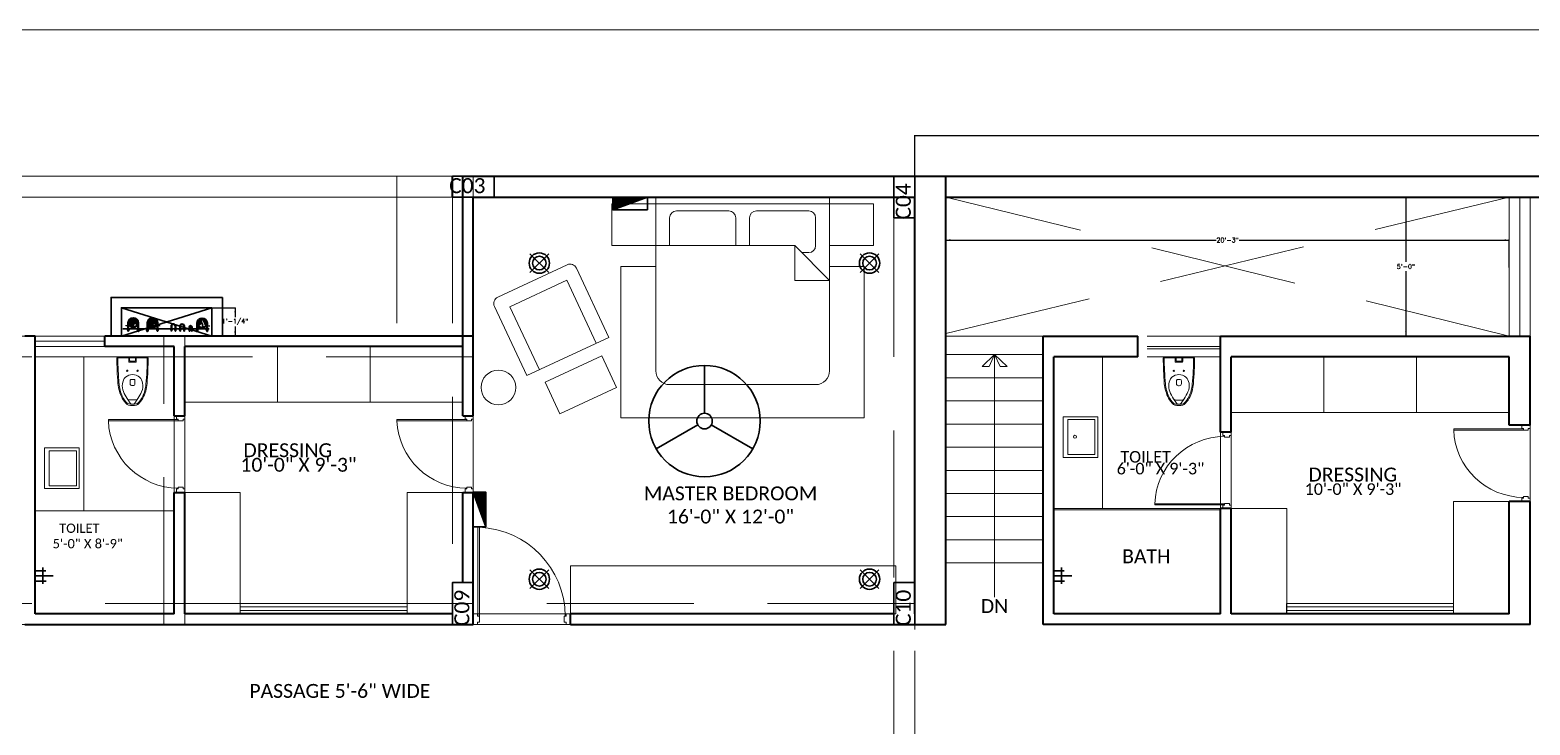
# Model space of a CAD drawing. Header units: inches. Extents: x -315739 to 316877, y 0 to 6478.
# Drawn here: x 315515 to 316162, y 6178 to 6478 of the extents above; entities that cross this region are included whole.
import ezdxf

# ---------------------------------------------------------------- set-up
doc = ezdxf.new("R2010")
doc.units = ezdxf.units.IN
doc.header["$LTSCALE"] = 5
doc.header["$MEASUREMENT"] = 0
doc.linetypes.add('DASHED', pattern=[19.05, 12.7, -6.35])
doc.linetypes.add('DASHED2', pattern=[9.525, 6.35, -3.175])
doc.layers.get('0').update_dxf_attribs({"lineweight": 0})
for name, color, linetype, lineweight in [('ANGLE SUPPORT', 7, 'Continuous', 30), ('BEAM', 1, 'DASHED', 9), ('COLUMN912', 7, 'Continuous', 30), ('DI02', 5, 'Continuous', 5), ('DOOR', 7, 'Continuous', 9), ('ELCCTRICAL', 8, 'Continuous', 9), ('FUR', 32, 'Continuous', 18), ('furniture', 44, 'Continuous', 5), ('light', 5, 'Continuous', 15), ('PLUMBING SHAFT', 5, 'Continuous', 30), ('POWER CONDUIT', 30, 'Continuous', 30), ('PP-OUTER', 1, 'Continuous', 20), ('PP-ROOM2', 1, 'Continuous', 20), ('PROJECTION', 7, 'DASHED', 20), ('RWP', 150, 'Continuous', 15), ('Sanitary Fix', 122, 'Continuous', 13), ('SH-Ele-Ceiling fan', 1, 'Continuous', 20), ('SH-Ele-Ceiling Light', 4, 'Continuous', 20), ('STAIR', 6, 'Continuous', 9), ('swp', 1, 'Continuous', 20), ('TC', 7, 'Continuous', 5), ('TEXT', 7, 'Continuous', 15), ('VAINT', 4, 'DASHED2', 9), ('WALL', 7, 'Continuous', 35), ('WALL11', 7, 'Continuous', 30), ('WINDOW', 1, 'Continuous', 20), ('wwp', 3, 'Continuous', 20)]:
    doc.layers.add(name, color=color, linetype=linetype, lineweight=lineweight)
doc.layers.add('COLUMN H', color=253, linetype='Continuous', lineweight=5, true_color=0xb0b0b0)
doc.styles.add('calibri', font='calibri')
doc.styles.add('rs', font='rs')
doc.dimstyles.get("Standard").update_dxf_attribs({"dimtxt": 2, "dimasz": 2, "dimexe": 0.18, "dimexo": 0.0625, "dimgap": 1, "dimtad": 0, "dimtih": 1, "dimtoh": 1, "dimdec": 1, "dimzin": 0, "dimdsep": 46, "dimlunit": 4, "dimcen": 0.09, "dimclrd": 5, "dimclre": 5, "dimclrt": 5, "dimadec": 0, "dimazin": 0, "dimtfac": 1, "dimtdec": 4, "dimtofl": 0, "dimtmove": 0, "dimatfit": 3, "dimfxl": 0.25, "dimtolj": 1, "dimtzin": 0, "dimarcsym": 0})

# ---------------------------------------------------------------- blocks, each defined once
blk = doc.blocks.new('A$C04F40293')
at = {"layer": 'DOOR', "color": 0, "lineweight": 9}
for p, q in [((39.33, 3.58), (39.33, 41.92)), ((39.33, 41.92), (40.02, 41.92)), ((40.02, 3.58), (40.02, 41.92)), ((0, 0), (42, 0))]:
    blk.add_line(p, q, dxfattribs=at)
at = {"layer": 'DOOR', "color": 0}
for p, q in [((1.85, 4.5), (0, 4.5)), ((0, 0), (0, 4.5)), ((1.85, 3.58), (1.85, 4.5)), ((2.77, 3.58), (1.85, 3.58)), ((1.85, 0), (1.85, 0.92)), ((1.85, 0.92), (2.77, 0.92)), ((2.77, 0.92), (2.77, 3.58)), ((39.23, 0.92), (39.23, 3.58)), ((39.23, 3.58), (40.15, 3.58)), ((40.15, 0.92), (39.23, 0.92)), ((40.15, 3.58), (40.15, 4.5)), ((40.15, 4.5), (42, 4.5)), ((40.15, 0), (40.15, 0.92)), ((42, 4.5), (42, 0)), ((0, 0), (1.85, 0)), ((42, 0), (40.15, 0))]:
    blk.add_line(p, q, dxfattribs=at)
at = {"layer": 'DOOR', "color": 0, "lineweight": 9}
blk.add_arc((40.91, 3.35), 38.6, 92.34833, 179.66225, dxfattribs=at)
blk = doc.blocks.new('W.C.RR')
at = {"layer": 'Sanitary Fix', "lineweight": 15}
for p, q in [((-406.56, -27.56), (-408.19, -30)), ((-407, -29.28), (-403.53, -29.28)), ((-402.4, -30), (-404.01, -27.56)), ((-406.62, -38.11), (-406.62, -39.68)), ((-405.13, -36.98), (-405.51, -36.98)), ((-403.99, -39.67), (-403.99, -38.11)), ((-406.06, -40.24), (-404.55, -40.24)), ((-413.69, -51.96), (-396.94, -51.96)), ((-407.3, -51.96), (-407.3, -49.83)), ((-407.03, -49.57), (-403.59, -49.57)), ((-406.86, -51.96), (-406.86, -50.37)), ((-406.56, -50.1), (-404.04, -50.1)), ((-406.46, -51.96), (-406.46, -52.03)), ((-406.46, -52.03), (-404.11, -52.03)), ((-406.12, -52.03), (-406.12, -52.4)), ((-406.12, -52.4), (-404.48, -52.4)), ((-405.79, -52.03), (-405.79, -51.96)), ((-404.79, -52.03), (-404.79, -51.96)), ((-404.48, -52.4), (-404.48, -52.03)), ((-404.11, -52.03), (-404.11, -51.96)), ((-403.77, -50.43), (-403.77, -51.96)), ((-403.29, -49.89), (-403.29, -51.96))]:
    blk.add_line(p, q, dxfattribs=at)
for centre in [(-408.1, -44.96), (-402.61, -44.96)]:
    blk.add_circle(centre, 0.358, dxfattribs=at)
for centre, radius, start, end in [((-391.07, -40.33), 22.18, 153.13641, 174.11844), ((-392.18, -39.78), 20.45, 154.90763, 175.15347), ((-400.27, -35.98), 12.02, 130.76101, 151.83617), ((-399.63, -36.3), 12.22, 134.40743, 154.89028), ((-391.75, -41.02), 19.8, 146.16008, 158.60113), ((-406.92, -29.12), 2, 102.49776, 129.05967), ((-407.19, -27.87), 1.36, 100.33319, 132.81609), ((-407, -30.42), 1.14, 90, 145.75363), ((-405.33, -37.38), 11.04, 79.00236, 100.99764), ((-405.33, -39.27), 12.27, 80.48406, 99.51594), ((-405.97, -28.04), 0.757, 100.9251, 141.02359), ((-404.51, -27.89), 0.599, 33.35535, 84.69596), ((-403.53, -30.32), 1.04, 30.90185, 90), ((-403.48, -28.53), 1.38, 44.49518, 82.35553), ((-403.51, -28.23), 1.72, 53.39835, 80.18711), ((-410.79, -36.19), 11.96, 25.15303, 46.16144), ((-410.07, -35.55), 11.54, 27.30451, 48.90875), ((-469.36, -66.89), 76.45, 25.70048, 28.85596), ((-416.53, -39.23), 18.46, 4.35851, 26.0983), ((-416.84, -39.45), 19.36, 4.14834, 28.38871), ((-221.7, -52.58), 191.99, 175.65952, 179.81286), ((-206.24, -54.32), 206.96, 175.49184, 179.34538), ((-401.94, -37.02), 8.85, 158.60113, 185.83818), ((-404.79, -37.32), 5.99, 185.83818, 224.17724), ((-405.51, -38.09), 1.11, 90, 180.58569), ((-406.06, -39.68), 0.56, 180, 270.53501), ((-405.12, -38.11), 1.13, 0, 90.5296), ((-404.55, -39.68), 0.56, 270, 0.58295), ((-405.95, -37.18), 6.18, 315.82276, 348.905), ((-407.14, -36.95), 7.4, 348.905, 25.70048), ((-538.26, -51.43), 140.79, 359.78542, 5.54502), ((-554.28, -51.81), 157.34, 359.94453, 5.01378), ((-405.3, -37.15), 5.76, 228.88912, 311.11088), ((-407.03, -49.83), 0.267, 90.024, 180), ((-406.59, -50.37), 0.269, 83.99829, 180), ((-404.04, -50.37), 0.273, 348.55529, 90), ((-403.59, -49.86), 0.298, 354.52345, 90)]:
    blk.add_arc(centre, radius, start, end, dxfattribs=at)
blk = doc.blocks.new('j')
at = {"layer": 'Sanitary Fix', "xscale": 0.8438057731173103, "yscale": 0.8438057731173103, "rotation": 180}
blk.add_blockref('W.C.RR', (13938.89, 1941.96), dxfattribs=at)
blk = doc.blocks.new('*D12')
at = {"layer": 'DI02', "color": 5, "linetype": 'ByBlock', "lineweight": -2}
for p, q in [((316110.78, 6406.11), (316108.41, 6406.11)), ((316108.59, 6406.11), (316108.59, 6378.11)), ((316108.59, 6374.11), (316108.59, 6346.11)), ((316110.78, 6346.11), (316108.41, 6346.11))]:
    blk.add_line(p, q, dxfattribs=at)
for points in [[(316108.59, 6406.11), (316108.92, 6404.11), (316108.25, 6404.11)], [(316108.59, 6346.11), (316108.25, 6348.11), (316108.92, 6348.11)]]:
    blk.add_solid(points, dxfattribs=at)
at = {"layer": 'DI02', "color": 5, "linetype": 'Continuous', "lineweight": -2, "insert": (316108.59, 6376.11), "char_height": 2, "width": 6.3333, "attachment_point": 5, "style": 'rs'}
blk.add_mtext('5\'-0"', dxfattribs=at)
blk = doc.blocks.new('*D7')
at = {"layer": 'DI02', "color": 5, "linetype": 'ByBlock', "lineweight": -2}
for p, q in [((315910.13, 6375.68), (315910.13, 6387.73)), ((315910.13, 6387.55), (316026.68, 6387.55)), ((316036.57, 6387.55), (316153.13, 6387.55)), ((316153.13, 6375.68), (316153.13, 6387.73))]:
    blk.add_line(p, q, dxfattribs=at)
for points in [[(315910.13, 6387.55), (315912.13, 6387.89), (315912.13, 6387.22)], [(316153.13, 6387.55), (316151.13, 6387.22), (316151.13, 6387.89)]]:
    blk.add_solid(points, dxfattribs=at)
at = {"layer": 'DI02', "color": 5, "linetype": 'Continuous', "lineweight": -2, "insert": (316031.63, 6387.55), "char_height": 2, "width": 7.8889, "attachment_point": 5, "style": 'rs'}
blk.add_mtext('20\'-3"', dxfattribs=at)
blk = doc.blocks.new('*D11')
at = {"layer": 'DI02', "color": 5, "linetype": 'ByBlock', "lineweight": -2}
for p, q in [((315896.63, 6415.18), (315896.63, 6432.81)), ((315896.63, 6432.63), (316335.43, 6432.63)), ((316345.32, 6432.63), (316562.63, 6432.63)), ((316562.63, 6415.18), (316562.63, 6432.81))]:
    blk.add_line(p, q, dxfattribs=at)
for points in [[(315896.63, 6432.63), (315898.63, 6432.96), (315898.63, 6432.3)], [(316562.63, 6432.63), (316560.63, 6432.3), (316560.63, 6432.96)]]:
    blk.add_solid(points, dxfattribs=at)
at = {"layer": 'DI02', "color": 5, "linetype": 'Continuous', "lineweight": -2, "insert": (316340.38, 6432.63), "char_height": 2, "width": 7.8889, "attachment_point": 5, "style": 'rs'}
blk.add_mtext('55\'-6"', dxfattribs=at)
blk = doc.blocks.new('sdfs')
at = {"layer": 'furniture'}
for p, q in [((270934.86, -13073.01), (270915.86, -13073.01)), ((270915.86, -13073.01), (270915.86, -13091.01)), ((270934.86, -13070.01), (270934.86, -13145.01)), ((271009.86, -13070.01), (270934.86, -13070.01)), ((270934.86, -13073.01), (270934.86, -13091.01)), ((271009.86, -13073.01), (270934.86, -13073.01)), ((271009.86, -13070.01), (271009.86, -13145.01)), ((271009.86, -13073.01), (271028.86, -13073.01)), ((271009.86, -13073.01), (271009.86, -13091.01)), ((271028.86, -13073.01), (271028.86, -13091.01)), ((270940.86, -13079.01), (270940.86, -13091.01)), ((270966.36, -13076.01), (270943.86, -13076.01)), ((270969.36, -13079.01), (270969.36, -13091.01)), ((270975.36, -13079.01), (270975.36, -13091.01)), ((271000.86, -13076.01), (270978.36, -13076.01)), ((271003.86, -13079.01), (271003.86, -13091.01)), ((270934.86, -13091.01), (270915.86, -13091.01)), ((270994.86, -13091.01), (270934.86, -13091.01)), ((270994.86, -13091.01), (271009.86, -13106.01)), ((270994.86, -13106.01), (270994.86, -13091.01)), ((271009.86, -13091.01), (271028.86, -13091.01)), ((270919.86, -13100.01), (270919.86, -13165.3)), ((270934.86, -13100.01), (270919.86, -13100.01)), ((271000.86, -13094.01), (270997.86, -13094.01)), ((271024.86, -13100.01), (271009.86, -13100.01)), ((271024.86, -13100.01), (271024.86, -13165.3)), ((271009.86, -13106.01), (270994.86, -13106.01)), ((271003.86, -13151.01), (270940.86, -13151.01)), ((271024.86, -13165.3), (270919.86, -13165.3))]:
    blk.add_line(p, q, dxfattribs=at)
for centre, radius, start, end in [((270943.86, -13079.01), 3, 90, 180), ((270966.36, -13079.01), 3, 0, 90), ((270978.36, -13079.01), 3, 90, 180), ((271000.86, -13079.01), 3, 0, 90), ((271000.86, -13091.01), 3, 270, 0), ((270940.86, -13145.01), 6, 180, 270), ((271003.86, -13145.01), 6, 270, 0)]:
    blk.add_arc(centre, radius, start, end, dxfattribs=at)
blk = doc.blocks.new('armchair1')
at = {"layer": 'FUR'}
for p, q in [((285672.88, 5850.47), (285641, 5859.01)), ((285637.33, 5856.89), (285628.79, 5825.01)), ((285642.35, 5852.44), (285635.36, 5826.36)), ((285671.32, 5844.67), (285642.35, 5852.44)), ((285672.88, 5850.47), (285662.78, 5812.8)), ((285664.34, 5818.59), (285635.36, 5826.36)), ((285662.78, 5812.8), (285630.91, 5821.34))]:
    blk.add_line(p, q, dxfattribs=at)
for centre, start, end in [((285640.22, 5856.11), 75, 165), ((285631.68, 5824.23), 165, 255)]:
    blk.add_arc(centre, 3, start, end, dxfattribs=at)
blk = doc.blocks.new('*X36')
at = {"color": 0}
for p, q in [((113.6, 341.5), (113.7, 341.6)), ((113.7, 341.4), (114.3, 342)), ((113.8, 341.4), (114.3, 341.8)), ((113.9, 341.3), (114.3, 341.7)), ((114, 341.2), (114.3, 341.5)), ((114.1, 341.1), (114.3, 341.3)), ((114.2, 341), (114.3, 341.1)), ((114.3, 340.9), (114.3, 340.9))]:
    blk.add_line(p, q, dxfattribs=at)
blk = doc.blocks.new('A$C6CB70CE8')
at = {"layer": 'ANGLE SUPPORT'}
for p, q in [((-2.57, 0.12), (-2.57, -2.25)), ((-2.25, 0.04), (-2.25, -2.25)), ((2.25, 0.04), (2.25, -2.25)), ((2.57, 0.12), (2.57, -2.25)), ((-2.79, -3), (-2.79, -3.06)), ((-2.79, -3.06), (-2.76, -3.09)), ((-2.06, -3.09), (-2.76, -3.09)), ((-2.76, -3.1), (-2.76, -3.44)), ((-2.76, -3.44), (-2.68, -3.52)), ((-2.14, -3.52), (-2.68, -3.52)), ((-2.57, -0.63), (-2.25, -0.63)), ((-2.57, -0.63), (-2.25, -0.63)), ((-2.57, -3.88), (-2.57, -3.52)), ((-2.57, -3.88), (-2.52, -3.93)), ((-2.24, -1.11), (-2.56, -1.11)), ((-2.24, -1.11), (-2.56, -1.11)), ((-2.52, -3.09), (-2.52, -3.36)), ((-2.3, -3.93), (-2.52, -3.93)), ((-2.3, -3.36), (-2.3, -3.09)), ((-2.25, -3.88), (-2.3, -3.93)), ((-2.25, -3.88), (-2.25, -3.52)), ((-2.06, -3.44), (-2.14, -3.52)), ((-2.03, -3.06), (-2.06, -3.1)), ((-2.06, -3.1), (-2.06, -3.44)), ((-2.03, -3), (-2.03, -3.06)), ((2.03, -3), (2.03, -3.06)), ((2.03, -3.06), (2.06, -3.1)), ((2.06, -3.09), (2.76, -3.09)), ((2.06, -3.1), (2.06, -3.44)), ((2.06, -3.44), (2.14, -3.52)), ((2.14, -3.52), (2.68, -3.52)), ((2.24, -1.11), (2.56, -1.11)), ((2.57, -0.63), (2.25, -0.63)), ((2.25, -3.88), (2.25, -3.52)), ((2.25, -3.88), (2.3, -3.93)), ((2.3, -3.36), (2.3, -3.09)), ((2.3, -3.93), (2.52, -3.93)), ((2.52, -3.09), (2.52, -3.36)), ((2.57, -3.88), (2.52, -3.93)), ((2.57, -3.88), (2.57, -3.52)), ((2.76, -3.44), (2.68, -3.52)), ((2.79, -3.06), (2.76, -3.09)), ((2.76, -3.1), (2.76, -3.44)), ((2.79, -3), (2.79, -3.06))]:
    blk.add_line(p, q, dxfattribs=at)
at = {"layer": 'ANGLE SUPPORT', "lineweight": 30}
for radius, start, end in [(2.57, 1.03629, 178.96371), (2.25, 359.1087, 181.03512)]:
    blk.add_arc((0, 0.07), radius, start, end, dxfattribs=at)
at = {"layer": 'ANGLE SUPPORT'}
for centre, major_axis, start_param, end_param in [((-2.71, -0.79), (-0.55, -0.55), 5.673915, 6.119919), ((-2.71, -0.79), (-0.55, -0.55), 5.673915, 6.119919), ((-2.71, -1.04), (-0.55, -0.55), 5.673915, 6.119919), ((-2.71, -1.04), (-0.55, -0.55), 5.673915, 6.119919), ((-2.77, -3.29), (-0.184, -0.184), 1.32198, 2.080566), ((-2.46, -3.82), (-0.171, 0.171), 5.688779, 5.971834), ((-2.4, -3.89), (-0.171, 0.171), 5.688779, 6.270402), ((-2.38, -3.9), (-0.134, 0.134), 5.728383, 6.607487), ((-2.37, -4), (-0.135, -0.135), 4.157023, 5.034816), ((-2.3, -3.33), (-0.157, -0.157), -0.658117, 0.167445), ((-2.77, -3.14), (-0.361, -0.361), 1.329768, 1.540799), ((-1.7, -2.44), (-0.674, 0.674), 1.397588, 1.40753), ((-1.7, -2.44), (-0.674, 0.674), 1.397588, 1.40753), ((-1.7, -2.67), (-0.674, 0.674), 1.397588, 1.40753), ((-1.7, -2.67), (-0.674, 0.674), 1.397588, 1.40753), ((-2.68, -3.39), (-0.25, 0.25), 3.071035, 3.556541), ((-2.35, -3.97), (-0.0705, 0.0705), 5.845023, 6.635132), ((-2.55, -3.29), (-0.184, -0.184), 1.317026, 2.080566), ((-2.68, -3.34), (-0.317, 0.317), 2.957247, 3.531377), ((-2.67, -3.44), (-0.32, 0.32), 2.954779, 3.562598), ((-2.31, -4.16), (-0.171, -0.171), 4.117982, 4.309007), ((-2.65, -3.44), (-0.361, -0.361), 1.329768, 1.678717), ((-2.62, -3.48), (-0.361, -0.361), 1.329768, 1.608854), ((-2.05, -3.29), (-0.184, 0.184), 1.061026, 1.819613), ((-2.71, -1.27), (-0.55, 0.55), 4.103119, 4.549123), ((-2.71, -1.27), (-0.55, 0.55), 4.103119, 4.549123), ((-2.03, -2.28), (-0.748, -0.748), 2.560222, 2.891475), ((-2.03, -2.28), (-0.748, -0.748), 2.560222, 2.891475), ((-1.7, -2.19), (-0.674, -0.674), 2.968385, 2.978326), ((-1.7, -2.19), (-0.674, -0.674), 2.968385, 2.978326), ((2.3, -3.33), (-0.157, -0.157), 6.11574, 6.941302), ((2.05, -3.29), (-0.184, 0.184), 4.463573, 5.222159), ((2.4, -3.89), (-0.171, 0.171), 0.012783, 0.594406), ((2.62, -3.48), (-0.361, -0.361), 4.674331, 4.953417), ((2.38, -3.9), (-0.134, 0.134), -0.324302, 0.554802), ((2.65, -3.44), (-0.361, -0.361), 4.604468, 4.953417), ((2.46, -3.82), (-0.171, 0.171), 0.311352, 0.594406), ((2.03, -2.28), (-0.748, -0.748), 3.391711, 3.722963), ((1.7, -2.19), (-0.674, -0.674), 3.304859, 3.314801), ((1.7, -2.44), (-0.674, 0.674), 4.875655, 4.885597), ((1.7, -2.67), (-0.674, 0.674), 4.875655, 4.885597), ((2.71, -0.79), (-0.55, -0.55), 0.163266, 0.60927), ((2.71, -1.04), (-0.55, -0.55), 0.163266, 0.60927), ((2.71, -1.27), (-0.55, 0.55), 1.734062, 2.180066), ((2.35, -3.97), (-0.0705, 0.0705), -0.351946, 0.438162), ((2.77, -3.14), (-0.361, -0.361), 4.742386, 4.953417), ((2.55, -3.29), (-0.184, -0.184), 4.202619, 4.966159), ((2.37, -4), (-0.135, -0.135), 1.248369, 2.126163), ((2.77, -3.29), (-0.184, -0.184), 4.202619, 4.961205), ((2.31, -4.16), (-0.171, -0.171), 1.974179, 2.165203), ((2.68, -3.39), (-0.25, 0.25), 2.726644, 3.21215), ((2.67, -3.44), (-0.32, 0.32), 2.720588, 3.328406), ((2.68, -3.34), (-0.317, 0.317), 2.751808, 3.325938)]:
    blk.add_ellipse(centre, major_axis=major_axis, ratio=1, start_param=start_param, end_param=end_param, dxfattribs=at)
for p, xscale, yscale, rotation in [((61.06, 17.78), -0.1862546400225255, 0.1862546399643179, 90), ((61.33, 17.78), -0.1862546400225255, 0.1862546399643179, 90), ((-61.33, 17.78), 0.1862546400225255, 0.1862546400225255, 270), ((-61.06, 17.78), 0.1862546400225255, 0.1862546400225255, 270)]:
    blk.add_blockref('*X36', p, dxfattribs=dict(at, xscale=xscale, yscale=yscale, rotation=rotation))
blk = doc.blocks.new('A$C193A5146')
at = {"layer": 'swp', "lineweight": 30}
h = blk.add_hatch(color=256, dxfattribs=at)
edge = h.paths.add_edge_path(flags=0)
edge.add_ellipse((0, 0), major_axis=(1.41, 1.41), ratio=1, start_angle=225, end_angle=585)
edge.add_ellipse((1, -1.25), major_axis=(1.13, 1.13), ratio=1, start_angle=6.33862, end_angle=83.66138)
edge.add_ellipse((-1, 1.25), major_axis=(-1.13, 1.13), ratio=1, start_angle=186.33862, end_angle=263.66138)
for radius in [2.25, 2]:
    blk.add_circle((0, 0), radius, dxfattribs=at)
for centre, start, end in [((1, -1.25), 51.33862, 128.66138), ((-1, 1.25), 231.33862, 308.66138)]:
    blk.add_arc(centre, 1.6, start, end, dxfattribs=at)
blk = doc.blocks.new('A$C03973A2D')
at = {"layer": 'wwp', "lineweight": 30}
h = blk.add_hatch(color=256, dxfattribs=at)
edge = h.paths.add_edge_path(flags=0)
edge.add_ellipse((0, 0), major_axis=(1.41, 1.41), ratio=1, start_angle=225, end_angle=585)
edge.add_ellipse((1, -1.25), major_axis=(1.13, 1.13), ratio=1, start_angle=6.33862, end_angle=83.66138)
edge.add_ellipse((-1, 1.25), major_axis=(-1.13, 1.13), ratio=1, start_angle=186.33862, end_angle=263.66138)
for radius in [2.25, 2]:
    blk.add_circle((0, 0), radius, dxfattribs=at)
for centre, start, end in [((1, -1.25), 51.33862, 128.66138), ((-1, 1.25), 231.33862, 308.66138)]:
    blk.add_arc(centre, 1.6, start, end, dxfattribs=at)
blk = doc.blocks.new('*X43')
at = {"color": 0}
for p, q in [((113.6, 341.5), (113.7, 341.6)), ((113.7, 341.4), (114.3, 342)), ((113.8, 341.4), (114.3, 341.8)), ((113.9, 341.3), (114.3, 341.7)), ((114, 341.2), (114.3, 341.5)), ((114.1, 341.1), (114.3, 341.3)), ((114.2, 341), (114.3, 341.1)), ((114.3, 340.9), (114.3, 340.9))]:
    blk.add_line(p, q, dxfattribs=at)
blk = doc.blocks.new('YTYT')
at = {"layer": 'ANGLE SUPPORT'}
for p, q in [((5952, 111603), (5953, 111605)), ((5952, 111603), (5952, 111592)), ((5959, 111603), (5958, 111605)), ((5959, 111603), (5959, 111592)), ((5999, 111604), (6001, 111606)), ((5999, 111604), (5999, 111593)), ((6005, 111606), (6001, 111606)), ((6007, 111604), (6005, 111606)), ((6007, 111604), (6007, 111593)), ((5948, 111590), (5950, 111592)), ((5948, 111583), (5948, 111590)), ((5963, 111583), (5948, 111583)), ((5948, 111582), (5948, 111583)), ((5948, 111581), (5948, 111582)), ((5961, 111592), (5950, 111592)), ((5952, 111546), (5952, 111566)), ((5952, 111556), (5959, 111556)), ((5953, 111583), (5953, 111588)), ((5958, 111588), (5958, 111583)), ((5959, 111546), (5959, 111566)), ((5963, 111590), (5961, 111592)), ((5963, 111583), (5963, 111590)), ((5964, 111582), (5963, 111583)), ((5964, 111581), (5964, 111582)), ((5995, 111583), (5996, 111584)), ((5996, 111591), (5998, 111593)), ((5996, 111584), (5996, 111591)), ((6010, 111584), (5996, 111584)), ((6009, 111593), (5998, 111593)), ((6000, 111546), (6000, 111567)), ((6007, 111557), (6000, 111557)), ((6001, 111584), (6001, 111589)), ((6005, 111590), (6005, 111584)), ((6007, 111592), (6007, 111594)), ((6007, 111546), (6007, 111567)), ((6010, 111591), (6009, 111593)), ((6010, 111584), (6010, 111591)), ((6011, 111583), (6010, 111584)), ((6011, 111582), (6011, 111583))]:
    blk.add_line(p, q, dxfattribs=at)
for centre, radius, start, end in [((5957, 111607), 5.92, 216.9055, 256.8201), ((5957, 111606), 3.09, 204.835, 250.1048), ((5948, 111589), 15.8, 45.5118, 58.8099), ((5949, 111591), 15.8, 49.0723, 58.8099), ((6004, 111608), 5.92, 216.9055, 256.8201), ((6005, 111607), 3.09, 204.835, 250.1048), ((6006, 111613), 7.49, 248.1121, 259.057), ((5996, 111590), 15.8, 45.5118, 58.8099), ((5996, 111592), 15.8, 49.0723, 58.8099), ((5948, 111587), 5.37, 15.7923, 59.2561), ((5957, 111603), 5.9, 217.8259, 256.7878), ((5956, 111603), 7.49, 237.8401, 259.057), ((5962, 111550), 14.5, 100.4454, 134.0721), ((5949, 111578), 19.7, 277.5912, 300.6693), ((5979, 111546), 27.5, 180, 0), ((5958, 111588), 4.61, 125.4061, 172.7073), ((5947, 111588), 11, 21.2252, 49.0426), ((5947, 111589), 14.1, 32.862, 55.7036), ((5947, 111586), 13.9, 30.4056, 55.5622), ((5953, 111587), 5.37, 15.7923, 59.5399), ((5963, 111587), 5.37, 120.7439, 164.2077), ((5979, 111546), 20.1, 180, 0), ((6004, 111605), 5.9, 217.8259, 256.7878), ((6003, 111604), 7.49, 237.8401, 259.057), ((5996, 111588), 5.37, 15.7923, 59.2561), ((5997, 111551), 14.5, 45.9279, 79.5546), ((6010, 111579), 19.7, 239.3307, 262.4088), ((6006, 111589), 4.61, 125.4061, 172.7073), ((5995, 111589), 11, 21.2252, 49.0426), ((5995, 111590), 14.1, 32.862, 55.7036), ((5995, 111587), 13.9, 30.4056, 55.5622), ((6000, 111588), 5.37, 15.7923, 59.5399), ((6011, 111588), 5.37, 120.7439, 164.2077)]:
    blk.add_arc(centre, radius, start, end, dxfattribs=at)
at = {"layer": 'ANGLE SUPPORT', "xscale": 3.853472945932288, "yscale": 3.853472945932288, "rotation": 90}
for p in [(7269, 111151), (7274, 111151), (7317, 111152), (7321, 111152)]:
    blk.add_blockref('*X43', p, dxfattribs=at)
blk = doc.blocks.new('*X45')
at = {"color": 0}
for p, q in [((113.6, 341.5), (113.7, 341.6)), ((113.7, 341.4), (114.3, 342)), ((113.8, 341.4), (114.3, 341.8)), ((113.9, 341.3), (114.3, 341.7)), ((114, 341.2), (114.3, 341.5)), ((114.1, 341.1), (114.3, 341.3)), ((114.2, 341), (114.3, 341.1)), ((114.3, 340.9), (114.3, 340.9))]:
    blk.add_line(p, q, dxfattribs=at)
blk = doc.blocks.new('YTYTY')
at = {"layer": 'ANGLE SUPPORT'}
for p, q in [((6072, 111606), (6074, 111608)), ((6072, 111599), (6072, 111606)), ((6085, 111608), (6074, 111608)), ((6075, 111619), (6077, 111621)), ((6075, 111619), (6075, 111608)), ((6081, 111621), (6077, 111621)), ((6077, 111599), (6077, 111605)), ((6083, 111619), (6081, 111621)), ((6081, 111605), (6081, 111599)), ((6083, 111619), (6083, 111608)), ((6086, 111606), (6085, 111608)), ((6086, 111599), (6086, 111606)), ((6099, 111606), (6101, 111608)), ((6099, 111599), (6099, 111606)), ((6101, 111608), (6112, 111608)), ((6103, 111619), (6104, 111621)), ((6103, 111619), (6103, 111608)), ((6104, 111621), (6109, 111621)), ((6104, 111605), (6104, 111599)), ((6110, 111619), (6109, 111621)), ((6109, 111599), (6109, 111605)), ((6110, 111619), (6110, 111608)), ((6114, 111606), (6112, 111608)), ((6114, 111599), (6114, 111606)), ((6071, 111598), (6072, 111599)), ((6071, 111597), (6071, 111598)), ((6086, 111599), (6072, 111599)), ((6076, 111572), (6076, 111582)), ((6083, 111572), (6083, 111582)), ((6087, 111598), (6086, 111599)), ((6087, 111597), (6087, 111598)), ((6099, 111599), (6114, 111599)), ((6099, 111598), (6099, 111599)), ((6099, 111597), (6099, 111598)), ((6103, 111572), (6103, 111582)), ((6110, 111572), (6110, 111582)), ((6114, 111598), (6114, 111599)), ((6114, 111597), (6114, 111598))]:
    blk.add_line(p, q, dxfattribs=at)
for centre, radius, start, end in [((6080, 111620), 5.88, 217.8259, 256.7878), ((6079, 111619), 7.46, 237.8401, 259.057), ((6072, 111603), 5.36, 15.7923, 59.2561), ((6080, 111623), 5.9, 216.9055, 256.8201), ((6082, 111604), 4.59, 125.4061, 172.7073), ((6081, 111622), 3.08, 204.835, 250.1048), ((6071, 111604), 10.9, 21.2252, 49.0426), ((6082, 111628), 7.46, 248.1121, 259.057), ((6071, 111605), 14, 32.862, 55.7036), ((6071, 111602), 13.9, 30.4056, 55.5622), ((6076, 111603), 5.36, 15.7923, 59.5399), ((6072, 111605), 15.8, 45.5118, 58.8099), ((6073, 111607), 15.8, 49.0723, 58.8099), ((6087, 111603), 5.36, 120.7439, 164.2077), ((6099, 111603), 5.36, 15.7923, 59.2561), ((6113, 111607), 15.8, 121.1901, 130.9277), ((6114, 111605), 15.8, 121.1901, 134.4882), ((6115, 111605), 14, 124.2964, 147.138), ((6115, 111602), 13.9, 124.4378, 149.5944), ((6109, 111603), 5.36, 120.4601, 164.2077), ((6104, 111628), 7.46, 280.943, 291.8879), ((6115, 111604), 10.9, 130.9574, 158.7748), ((6105, 111622), 3.08, 289.8952, 335.165), ((6105, 111623), 5.9, 283.1799, 323.0945), ((6106, 111620), 5.88, 283.2122, 322.1741), ((6104, 111604), 4.59, 7.2927, 54.5939), ((6106, 111619), 7.46, 280.943, 302.1599), ((6114, 111603), 5.36, 120.7439, 164.2077), ((6086, 111565), 14.4, 100.4454, 134.0721), ((6086, 111560), 14.4, 100.4454, 134.0721), ((6093, 111572), 17.3, 180, 0), ((6093, 111572), 9.9, 180, 0), ((6100, 111565), 14.4, 45.9279, 79.5546), ((6100, 111560), 14.4, 45.9279, 79.5546)]:
    blk.add_arc(centre, radius, start, end, dxfattribs=at)
at = {"layer": 'ANGLE SUPPORT', "xscale": 3.841952967066176, "yscale": 3.841952967066176, "rotation": 90}
for p in [(-4797, 111169), (-4792, 111169), (7389, 111169), (7393, 111169)]:
    blk.add_blockref('*X45', p, dxfattribs=at)
blk = doc.blocks.new('*D4')
at = {"layer": 'PLUMBING SHAFT', "color": 5, "linetype": 'ByBlock', "lineweight": -2}
for p, q in [((315593.44, 6358.29), (315603.55, 6358.29)), ((315603.37, 6358.29), (315603.37, 6354.2)), ((315603.37, 6350.2), (315603.37, 6346.11)), ((315593.44, 6346.11), (315603.55, 6346.11))]:
    blk.add_line(p, q, dxfattribs=at)
for points in [[(315603.37, 6358.29), (315603.7, 6356.29), (315603.03, 6356.29)], [(315603.37, 6346.11), (315603.03, 6348.11), (315603.7, 6348.11)]]:
    blk.add_solid(points, dxfattribs=at)
at = {"layer": 'PLUMBING SHAFT', "color": 5, "linetype": 'Continuous', "lineweight": -2, "insert": (315603.37, 6352.2), "char_height": 2, "width": 8.7778, "attachment_point": 5, "style": 'rs'}
blk.add_mtext('1\'-1/4"', dxfattribs=at)
blk = doc.blocks.new('gertertert')
at = {"layer": 'RWP', "lineweight": 30}
h = blk.add_hatch(color=256, dxfattribs=at)
edge = h.paths.add_edge_path(flags=0)
edge.add_ellipse((135038.09, -36835.3), major_axis=(1.13, 1.13), ratio=1, start_angle=6.33862, end_angle=83.66138)
edge.add_ellipse((135040.59, -36837.3), major_axis=(1.13, -1.13), ratio=1, start_angle=186.33862, end_angle=263.66138)
edge.add_ellipse((135039.34, -36836.3), major_axis=(1.41, 1.41), ratio=1, start_angle=0, end_angle=360)
for radius in [2.25, 2]:
    blk.add_circle((135039.34, -36836.3), radius, dxfattribs=at)
for centre, start, end in [((135038.09, -36835.3), 321.33862, 38.66138), ((135040.59, -36837.3), 141.33862, 218.66138)]:
    blk.add_arc(centre, 1.6, start, end, dxfattribs=at)
blk = doc.blocks.new('ghfhghfg')
at = {"layer": 'light', "color": 174, "lineweight": 30}
for p, q in [((44167637, -197509), (44167637, -197223)), ((44167780, -197366), (44167494, -197366))]:
    blk.add_line(p, q, dxfattribs=at)
blk.add_circle((44167637, -197366), 110, dxfattribs=at)
at = {"layer": 'light', "color": 4, "lineweight": 30}
blk.add_circle((44167637, -197366), 74.1, dxfattribs=at)
blk = doc.blocks.new('rfgfggf')
at = {"layer": 'SH-Ele-Ceiling fan', "color": 174, "lineweight": 30, "true_color": 0x00008f}
for p, q in [((44163897, -73406), (44163450, -73148)), ((44164042, -73406), (44164489, -73148)), ((44163970, -73532), (44163970, -74048))]:
    blk.add_line(p, q, dxfattribs=at)
for radius in [600, 83.6]:
    blk.add_circle((44163970, -73448), radius, dxfattribs=at)
blk = doc.blocks.new('fghfghgf')
at = {"layer": 'POWER CONDUIT'}
h = blk.add_hatch(dxfattribs=at)
h.set_pattern_fill('ANSI31', color=256, style=0)
h.paths.add_polyline_path([(61179.29, 10841.25), (61179.29, 10834.48), (61197.68, 10841.25)])
blk.add_line((61179.29, 10834.48), (61197.68, 10841.25), dxfattribs=at)
blk.add_lwpolyline([(61179.29, 10841.25), (61197.68, 10841.25), (61197.68, 10834.48), (61179.29, 10834.48)], close=True, dxfattribs=at)

msp = doc.modelspace()

# ---------------------------------------------------------------- hatches: boundary and pattern name
at = {"layer": 'COLUMN H'}
h = msp.add_hatch(dxfattribs=at)
h.set_pattern_fill('AR-CONC', color=256, scale=0.25, style=0)
h.set_pattern_definition([])
h.paths.add_polyline_path([(315697.15, 6406.11), (315697.15, 6415.11), (315715.15, 6415.11), (315715.15, 6406.11)], flags=0)
h = msp.add_hatch(dxfattribs=at)
h.set_pattern_fill('AR-CONC', color=256, scale=0.25, style=0)
h.set_pattern_definition([])
h.paths.add_polyline_path([(315896.63, 6397.11), (315887.63, 6397.11), (315887.63, 6415.11), (315896.63, 6415.11)], flags=0)
h = msp.add_hatch(dxfattribs=at)
h.set_pattern_fill('AR-CONC', color=256, scale=0.25, style=0)
h.set_pattern_definition([])
h.paths.add_polyline_path([(315896.63, 6397.11), (315887.63, 6397.11), (315887.63, 6415.11), (315896.63, 6415.11)], flags=0)
h = msp.add_hatch(dxfattribs=at)
h.set_pattern_fill('AR-CONC', color=256, scale=0.25, style=0)
h.set_pattern_definition([])
h.paths.add_polyline_path([(315706.15, 6221.61), (315697.15, 6221.61), (315697.15, 6239.61), (315706.15, 6239.61)], flags=0)
h = msp.add_hatch(dxfattribs=at)
h.set_pattern_fill('AR-CONC', color=256, scale=0.25, style=0)
h.set_pattern_definition([])
h.paths.add_polyline_path([(315896.63, 6221.61), (315887.63, 6221.61), (315887.63, 6239.61), (315896.63, 6239.61)], flags=0)
h = msp.add_hatch(dxfattribs=at)
h.set_pattern_fill('AR-CONC', color=256, scale=0.25, style=0)
h.set_pattern_definition([])
h.paths.add_polyline_path([(315896.63, 6221.61), (315887.63, 6221.61), (315887.63, 6239.61), (315896.63, 6239.61)], flags=0)
at = {"layer": 'WALL11'}
h = msp.add_hatch(dxfattribs=at)
h.set_pattern_fill('ANSI31', color=4, angle=360, style=0)
h.set_pattern_definition([])
h.paths.add_polyline_path([(315677.65, 6230.61), (315605.63, 6230.61), (315605.63, 6229.11), (315677.65, 6229.11)], flags=0)
h = msp.add_hatch(dxfattribs=at)
h.set_pattern_fill('ANSI31', color=4, angle=360, style=0)
h.set_pattern_definition([])
h.paths.add_polyline_path([(316129.14, 6230.61), (316057.12, 6230.61), (316057.12, 6229.11), (316129.14, 6229.11)], flags=0)

# ---------------------------------------------------------------- linework, layer by layer
for p, q in [((315581.63, 6278.61), (315605.63, 6278.61)), ((315677.65, 6278.61), (315701.63, 6278.61))]:
    msp.add_line(p, q)
at = {"layer": 'ANGLE SUPPORT'}
for points in [[(315554.88, 6349.24), (315585.17, 6349.24)], [(315555.58, 6349.21), (315592.23, 6349.21)]]:
    msp.add_lwpolyline(points, dxfattribs=at)
at = {"layer": 'BEAM'}
for p, q in [((315673.15, 6415.11), (315673.15, 6346.11)), ((315896.63, 6415.11), (315673.15, 6415.11)), ((315697.15, 6415.11), (315697.15, 6221.61)), ((315706.15, 6415.11), (315706.15, 6221.61)), ((315887.63, 6146.61), (315887.63, 6415.11)), ((315887.63, 6146.61), (315887.63, 6415.11)), ((315896.63, 6124.11), (315896.63, 6415.11)), ((315896.63, 6146.61), (315896.63, 6415.11)), ((315896.63, 6406.11), (315673.15, 6406.11)), ((315706.15, 6346.11), (315014.63, 6346.11)), ((315572.63, 6221.61), (315572.63, 6346.11)), ((315581.63, 6221.61), (315581.63, 6346.11)), ((315706.15, 6337.11), (315014.63, 6337.11)), ((315896.63, 6230.61), (315451.13, 6230.61)), ((315896.63, 6221.61), (315451.13, 6221.61))]:
    msp.add_line(p, q, dxfattribs=at)
at = {"layer": 'COLUMN912', "color": 7}
for points in [[(315697.15, 6406.11), (315697.15, 6415.11), (315715.15, 6415.11), (315715.15, 6406.11)], [(315896.63, 6397.11), (315887.63, 6397.11), (315887.63, 6415.11), (315896.63, 6415.11)], [(315896.63, 6397.11), (315887.63, 6397.11), (315887.63, 6415.11), (315896.63, 6415.11)], [(315706.15, 6221.61), (315697.15, 6221.61), (315697.15, 6239.61), (315706.15, 6239.61)], [(315896.63, 6221.61), (315887.63, 6221.61), (315887.63, 6239.61), (315896.63, 6239.61)], [(315896.63, 6221.61), (315887.63, 6221.61), (315887.63, 6239.61), (315896.63, 6239.61)]]:
    msp.add_lwpolyline(points, close=True, dxfattribs=at)
at = {"layer": 'FUR', "color": 8}
for p, q in [((315621.63, 6317.61), (315621.63, 6341.61)), ((315661.63, 6317.61), (315661.63, 6341.61)), ((316073.13, 6313.11), (316073.13, 6337.11)), ((316113.13, 6313.11), (316113.13, 6337.11)), ((315701.63, 6317.61), (315581.63, 6317.61)), ((316153.13, 6313.11), (316033.13, 6313.11)), ((315605.63, 6226.11), (315605.63, 6278.61)), ((315677.65, 6226.11), (315677.65, 6278.61)), ((316129.13, 6226.11), (316129.13, 6274.61)), ((316129.13, 6274.61), (316153.13, 6274.61)), ((316057.13, 6271.61), (316033.13, 6271.61)), ((316057.13, 6226.11), (316057.13, 6271.61))]:
    msp.add_line(p, q, dxfattribs=at)
at = {"layer": 'FUR'}
msp.add_lwpolyline([(315737.2, 6326.12), (315761.67, 6337.53), (315768.01, 6323.93), (315743.54, 6312.52), (315737.2, 6326.12)], dxfattribs=at)
for points in [[(315888.44, 6246.92), (315748.13, 6246.92), (315748.13, 6226.11), (315888.44, 6226.11)], [(315605.63, 6230.61), (315677.65, 6230.61), (315677.65, 6226.11), (315605.63, 6226.11)], [(315605.63, 6229.11), (315677.65, 6229.11), (315677.65, 6227.61), (315605.63, 6227.61)], [(316057.12, 6230.61), (316129.14, 6230.61), (316129.14, 6226.11), (316057.12, 6226.11)], [(316057.12, 6229.11), (316129.14, 6229.11), (316129.14, 6227.61), (316057.12, 6227.61)]]:
    msp.add_lwpolyline(points, close=True, dxfattribs=at)
msp.add_circle((315716.99, 6323.88), 7.5, dxfattribs=at)
at = {"layer": 'PLUMBING SHAFT'}
for p, q in [((315554.34, 6358.29), (315593.37, 6346.11)), ((315554.37, 6346.11), (315593.3, 6358.29))]:
    msp.add_line(p, q, dxfattribs=at)
for points in [[(315597.87, 6362.79), (315597.87, 6346.11), (315549.84, 6346.11), (315549.84, 6362.79)], [(315593.37, 6358.29), (315593.37, 6346.11), (315554.34, 6346.11), (315554.34, 6358.29)]]:
    msp.add_lwpolyline(points, close=True, dxfattribs=at)
at = {"layer": 'PP-OUTER', "ltscale": 10}
msp.add_lwpolyline([(314746.3, 6478.25), (316876.8, 6478.25), (316876.8, 5818.73), (314746.3, 5818.73)], close=True, dxfattribs=at)
at = {"layer": 'PP-ROOM2', "ltscale": 10}
msp.add_lwpolyline([(315887.63, 6226.11), (315887.63, 6239.61), (315896.63, 6239.61), (315896.63, 6397.11), (315887.63, 6397.11), (315887.63, 6406.11), (315706.15, 6406.11), (315706.15, 6226.11)], close=True, dxfattribs=at)
at = {"layer": 'PROJECTION'}
for p, q in [((315910.13, 6347.19), (316153.13, 6406.11)), ((316153.13, 6346.11), (315910.13, 6406.11)), ((315952.13, 6346.11), (315910.13, 6346.11))]:
    msp.add_line(p, q, dxfattribs=at)
at = {"layer": 'Sanitary Fix'}
for p, q in [((315517.13, 6337.11), (315577.13, 6337.11)), ((315538.13, 6270.61), (315538.13, 6337.11)), ((315977.63, 6271.61), (315977.63, 6337.11)), ((315577.13, 6278.61), (315577.13, 6311.61)), ((316028.63, 6271.61), (316028.63, 6304.61)), ((315517.13, 6270.61), (315577.13, 6270.61)), ((315956.63, 6271.61), (316028.63, 6271.61)), ((315956.63, 6271.11), (316028.63, 6271.11))]:
    msp.add_line(p, q, dxfattribs=at)
at = {"layer": 'Sanitary Fix', "lineweight": 30}
for p, q in [((315520.47, 6239.11), (315520.47, 6246.15)), ((315959.97, 6239.11), (315959.97, 6246.15)), ((315517.13, 6244.76), (315521.68, 6244.76)), ((315517.13, 6242.61), (315524.86, 6242.61)), ((315517.13, 6240.3), (315521.81, 6240.3)), ((315956.63, 6244.76), (315961.18, 6244.76)), ((315956.63, 6242.61), (315964.36, 6242.61)), ((315956.63, 6240.3), (315961.31, 6240.3))]:
    msp.add_line(p, q, dxfattribs=at)
at = {"layer": 'Sanitary Fix'}
for points in [[(315960.63, 6293.71), (315975.63, 6293.71), (315975.63, 6311.26), (315960.63, 6311.26)], [(315962.71, 6294.97), (315974.38, 6294.97), (315974.38, 6310.01), (315962.71, 6310.01)], [(315521.13, 6280.24), (315536.13, 6280.24), (315536.13, 6297.79), (315521.13, 6297.79)], [(315523.21, 6281.49), (315534.88, 6281.49), (315534.88, 6296.54), (315523.21, 6296.54)]]:
    msp.add_lwpolyline(points, close=True, dxfattribs=at)
msp.add_circle((315965.78, 6302.59), 0.651, dxfattribs=at)
at = {"layer": 'STAIR', "linetype": 'Continuous'}
for p, q in [((315910.13, 6338.11), (315952.13, 6338.11)), ((315910.13, 6328.11), (315952.13, 6328.11)), ((315910.13, 6318.11), (315952.13, 6318.11)), ((315910.13, 6308.11), (315952.13, 6308.11)), ((315910.13, 6298.11), (315952.13, 6298.11)), ((315910.13, 6288.11), (315952.13, 6288.11)), ((315910.13, 6278.11), (315952.13, 6278.11)), ((315910.13, 6268.11), (315952.13, 6268.11)), ((315910.13, 6258.11), (315952.13, 6258.11)), ((315910.13, 6248.11), (315952.13, 6248.11))]:
    msp.add_line(p, q, dxfattribs=at)
for points in [[(315931.13, 6338.11), (315925.68, 6332.93), (315928.79, 6332.93), (315931.13, 6338.11)], [(315931.13, 6338.11), (315931.13, 6233.37), (315931.13, 6233.37)], [(315931.13, 6338.11), (315936.58, 6332.93), (315933.47, 6332.93), (315931.13, 6338.11)]]:
    msp.add_lwpolyline(points, dxfattribs=at)
at = {"layer": 'VAINT', "color": 1}
for p, q in [((316028.63, 6346.11), (315992.88, 6346.11)), ((316028.63, 6341.61), (315992.88, 6341.61)), ((316028.63, 6340.61), (315992.88, 6340.61)), ((316028.63, 6337.11), (315992.88, 6337.11))]:
    msp.add_line(p, q, dxfattribs=at)
at = {"layer": 'WALL', "color": 8, "lineweight": 9}
for p, q in [((315697.15, 6415.11), (315014.63, 6415.11)), ((315697.15, 6406.11), (315014.63, 6406.11))]:
    msp.add_line(p, q, dxfattribs=at)
at = {"layer": 'WALL'}
for p, q in [((315697.15, 6406.11), (315697.15, 6415.11)), ((315701.65, 6311.61), (315701.65, 6415.11)), ((315701.65, 6415.11), (315910.13, 6415.11)), ((315910.13, 6221.61), (315910.13, 6415.11)), ((315910.13, 6415.11), (316562.63, 6415.11)), ((315706.15, 6406.11), (315896.63, 6406.11)), ((315706.15, 6311.61), (315706.15, 6406.11)), ((315896.63, 6226.11), (315896.63, 6406.11)), ((315910.13, 6406.11), (316091.38, 6406.11)), ((316091.38, 6406.11), (316333.13, 6406.11)), ((315517.13, 6346.11), (315512.63, 6346.11)), ((315517.13, 6226.11), (315517.13, 6346.11)), ((315706.13, 6346.11), (315547.13, 6346.11)), ((315547.13, 6341.61), (315547.13, 6346.11)), ((315547.13, 6341.61), (315547.13, 6346.11)), ((315952.13, 6346.11), (315992.88, 6346.11)), ((315952.13, 6221.61), (315952.13, 6346.11)), ((315992.88, 6337.11), (315992.88, 6346.11)), ((316028.63, 6346.11), (316162.13, 6346.11)), ((316028.63, 6304.61), (316028.63, 6346.11)), ((316162.13, 6307.61), (316162.13, 6346.11)), ((315577.13, 6341.61), (315547.13, 6341.61)), ((315577.13, 6311.61), (315577.13, 6341.61)), ((315701.63, 6341.61), (315581.63, 6341.61)), ((315581.63, 6311.61), (315581.63, 6341.61)), ((315992.88, 6337.11), (315956.63, 6337.11)), ((315956.63, 6226.11), (315956.63, 6337.11)), ((316153.13, 6337.11), (316033.13, 6337.11)), ((316033.13, 6304.61), (316033.13, 6337.11)), ((316153.13, 6307.61), (316153.13, 6337.11)), ((315577.13, 6311.61), (315581.63, 6311.61)), ((315701.65, 6311.61), (315706.15, 6311.61)), ((316033.13, 6304.61), (316028.63, 6304.61)), ((316162.13, 6307.61), (316153.13, 6307.61)), ((315577.13, 6226.11), (315577.13, 6278.61)), ((315577.13, 6278.61), (315581.63, 6278.61)), ((315581.63, 6226.11), (315581.63, 6278.61)), ((315701.63, 6278.61), (315706.15, 6278.61)), ((315701.65, 6239.61), (315701.65, 6278.61)), ((315706.15, 6221.61), (315706.15, 6278.61)), ((316162.13, 6274.61), (316153.13, 6274.61)), ((316153.13, 6226.11), (316153.13, 6274.61)), ((316162.13, 6221.61), (316162.13, 6274.61)), ((316033.13, 6271.61), (316028.63, 6271.61)), ((316028.63, 6226.11), (316028.63, 6271.61)), ((316033.13, 6226.11), (316033.13, 6271.61)), ((315512.63, 6221.61), (315706.15, 6221.61)), ((315577.13, 6226.11), (315517.13, 6226.11)), ((315697.15, 6226.11), (315581.63, 6226.11)), ((315748.13, 6221.61), (315748.13, 6226.11)), ((315887.63, 6226.11), (315748.13, 6226.11)), ((315748.13, 6221.61), (315910.13, 6221.61)), ((316162.13, 6221.61), (315952.13, 6221.61)), ((316028.63, 6226.11), (315956.63, 6226.11)), ((316153.13, 6226.11), (316033.13, 6226.11))]:
    msp.add_line(p, q, dxfattribs=at)
at = {"layer": 'WINDOW', "linetype": 'Continuous'}
for p, q in [((316153.13, 6406.11), (316153.13, 6346.11)), ((316162.13, 6346.11), (316162.13, 6406.11)), ((315547.13, 6346.11), (315517.13, 6346.11)), ((315547.13, 6341.61), (315517.13, 6341.61))]:
    msp.add_line(p, q, dxfattribs=at)
msp.add_lwpolyline([(316157.78, 6346.11), (316157.78, 6406.11)], dxfattribs=at)
at = {"layer": 'WINDOW', "linetype": 'DASHED'}
msp.add_lwpolyline([(315517.13, 6343.86), (315547.13, 6343.86)], dxfattribs=at)

# ---------------------------------------------------------------- block references
at = {"layer": 'ANGLE SUPPORT', "lineweight": 30, "xscale": -0.0363635679405495, "yscale": 0.0363635679405495, "rotation": 179.9999999999998}
for name, p in [('YTYTY', (315362.62, 10407.11)), ('YTYTY', (315362.62, 10407.11)), ('YTYT', (315359.32, 10406.6)), ('YTYT', (315359.32, 10406.6)), ('YTYT', (315363.09, 10406.56))]:
    msp.add_blockref(name, p, dxfattribs=at)
at = {"layer": 'ANGLE SUPPORT', "lineweight": 30}
for p, xscale, yscale in [((315559.43, 6351.67), 0.8888872163245428, 0.8888872163245428), ((315559.43, 6351.67), 0.8888872163245428, 0.8888872163245428), ((315567.76, 6351.67), -0.8888872163245428, 0.8888872163245434), ((315567.76, 6351.67), -0.8888872163245428, 0.8888872163245434), ((315589.14, 6351.53), -0.8890975283078999, 0.8890975283078999)]:
    msp.add_blockref('A$C6CB70CE8', p, dxfattribs=dict(at, xscale=xscale, yscale=yscale))
at = {"layer": 'DOOR', "color": 7, "yscale": 0.7857146202308628}
for p, xscale, rotation in [((315581.63, 6278.61), 0.7857146202308628, 89.99999999999999), ((315706.15, 6278.61), 0.7857146202308628, 89.99999999999999), ((316033.13, 6304.61), -0.7857146202308628, 89.99999999999996), ((316162.13, 6274.61), 0.7857146202308628, 90)]:
    msp.add_blockref('A$C04F40293', p, dxfattribs=dict(at, xscale=xscale, rotation=rotation))
at = {"layer": 'DOOR', "color": 7, "xscale": -1.000011026222332, "yscale": 1.000011026222332}
msp.add_blockref('A$C04F40293', (315748.13, 6221.61), dxfattribs=at)
at = {"layer": 'ELCCTRICAL', "xscale": 0.8103763434628491, "yscale": 0.8103763434628491, "zscale": 0.8103763434628491}
for p, rotation in [((266188.12, -2379.38), 360), ((306926.14, 55856.87), 270)]:
    msp.add_blockref('fghfghgf', p, dxfattribs=dict(at, rotation=rotation))
at = {"layer": 'FUR'}
msp.add_blockref('sdfs', (44850.02, 19476.13), dxfattribs=at)
at = {"layer": 'FUR', "rotation": 310}
msp.add_blockref('armchair1', (127655.87, 221423.01), dxfattribs=at)
at = {"layer": 'RWP', "lineweight": 30, "xscale": -0.8890975283078999, "yscale": 0.8890975283078999, "rotation": 180.00000000001}
msp.add_blockref('gertertert', (195526, -26399.53), dxfattribs=at)
at = {"layer": 'Sanitary Fix', "xscale": -0.9545454545456543, "yscale": 0.9545454545456543}
for p in [(329190.88, 4441.21), (329642.39, 4441.18)]:
    msp.add_blockref('j', p, dxfattribs=at)
at = {"layer": 'SH-Ele-Ceiling fan', "linetype": 'Continuous', "xscale": 0.040059964339357, "yscale": 0.040059964339357, "zscale": 0.040059964339357, "rotation": 300.0000000007434}
msp.add_blockref('rfgfggf', (-566249.47, 1539958.8), dxfattribs=at)
at = {"layer": 'SH-Ele-Ceiling Light', "lineweight": 20, "xscale": -0.0398524304458823, "yscale": 0.0398524304458824, "zscale": 0.0398524304458824, "rotation": 314.9984791629662}
for p in [(1565904.17, -1232734.47), (1566046.67, -1232734.47), (1565904.17, -1232870.97), (1566046.67, -1232870.97)]:
    msp.add_blockref('ghfhghfg', p, dxfattribs=at)
at = {"layer": 'swp', "lineweight": 30, "xscale": -0.8888872163245428, "yscale": 0.8888872163245434, "rotation": 180}
msp.add_blockref('A$C193A5146', (315559.43, 6351.74), dxfattribs=at)
msp.add_blockref('A$C193A5146', (315559.43, 6351.74), dxfattribs=at)
at = {"layer": 'wwp', "lineweight": 30, "xscale": -0.8888872163245428, "yscale": 0.8888872163245434, "rotation": 180}
msp.add_blockref('A$C03973A2D', (315567.83, 6351.61), dxfattribs=at)
msp.add_blockref('A$C03973A2D', (315567.83, 6351.61), dxfattribs=at)

# ---------------------------------------------------------------- texts
at = {"layer": 'TC', "insert": (315695.75, 6414.28), "char_height": 6.5, "width": 13, "attachment_point": 1, "style": 'calibri'}
msp.add_mtext(' C03', dxfattribs=at)
at = {"layer": 'TC', "char_height": 6.5, "attachment_point": 1, "rotation": 90, "style": 'calibri'}
for s, insert, width in [(' C04', (315888.44, 6396.37), 13.7222), (' C04', (315888.44, 6396.37), 13.7222), (' C09', (315697.96, 6220.87), 13), (' C10', (315888.44, 6220.87), 11.5556), (' C10', (315888.44, 6220.87), 11.5556)]:
    msp.add_mtext(s, dxfattribs=dict(at, insert=insert, width=width))
at = {"layer": 'TEXT', "style": 'calibri'}
for s, p in [('BATH', (315986.14, 6248)), ('DN', (315925.18, 6226.51))]:
    msp.add_text(s, height=6, dxfattribs=at).set_placement(p)
at = {"layer": 'TEXT', "color": 0, "lineweight": 5, "style": 'calibri'}
for s, insert, char_height, width, attachment_point in [('DRESSING', (315606.97, 6299.79), 6, 36.6667, 1), (' 10\'-0" X 9\'-3"', (315603.57, 6290.48), 6, 58.3333, 4), ('\\pxqc;MASTER BEDROOM\\P16\'-0" X 12\'-0"', (315768.4, 6281.16), 6, 97.5, 1), ('  TOILET\\P5\'-0" X 8\'-9"', (315524.64, 6265.12), 4, 36.6667, 1), ('PASSAGE 5\'-6" WIDE', (315609.54, 6195.87), 6, 85.3333, 1)]:
    msp.add_mtext(s, dxfattribs=dict(at, insert=insert, char_height=char_height, width=width, attachment_point=attachment_point))
at = {"layer": 'TEXT', "style": 'calibri'}
for s, insert, char_height, width, attachment_point in [(' 6\'-0" X 9\'-3"', (315982.02, 6288.83), 5, 45.8333, 4), (' TOILET', (315985.37, 6296.45), 5, 21.1111, 1), ('DRESSING', (316066.52, 6289.29), 6, 36.6667, 1), (' 10\'-0" X 9\'-3"', (316063.13, 6279.98), 5, 48.6111, 4)]:
    msp.add_mtext(s, dxfattribs=dict(at, insert=insert, char_height=char_height, width=width, attachment_point=attachment_point))

# ---------------------------------------------------------------- dimensions: what is measured, and where the dimension line sits
at = {"layer": 'DI02'}
dim = msp.add_linear_dim(base=(316562.63, 6432.63), p1=(315896.63, 6415.11), p2=(316562.63, 6415.11), dimstyle='Standard', dxfattribs=at)
dim.commit()
dim.dimension.update_dxf_attribs({"geometry": '*D11', "text_midpoint": (316340.38, 6432.63)})
at = {"layer": 'DI02', "color": 7}
for p1, p2, distance, picture, middle in [((316110.84, 6406.11), (316110.84, 6346.11), -2.25, '*D12', (316108.59, 6376.11)), ((315910.13, 6375.61), (316153.13, 6375.61), 11.94, '*D7', (316031.63, 6387.55))]:
    dim = msp.add_aligned_dim(p1=p1, p2=p2, distance=distance, dimstyle='Standard', dxfattribs=at)
    dim.commit()
    dim.dimension.update_dxf_attribs({"geometry": picture, "text_midpoint": middle})
at = {"layer": 'PLUMBING SHAFT', "lineweight": 0}
dim = msp.add_linear_dim(base=(315603.37, 6346.11), p1=(315593.37, 6358.29), p2=(315593.37, 6346.11), angle=90, dimstyle='Standard', dxfattribs=at)
dim.commit()
dim.dimension.update_dxf_attribs({"geometry": '*D4', "text_midpoint": (315603.37, 6352.2)})

doc.saveas('drawing.dxf')
